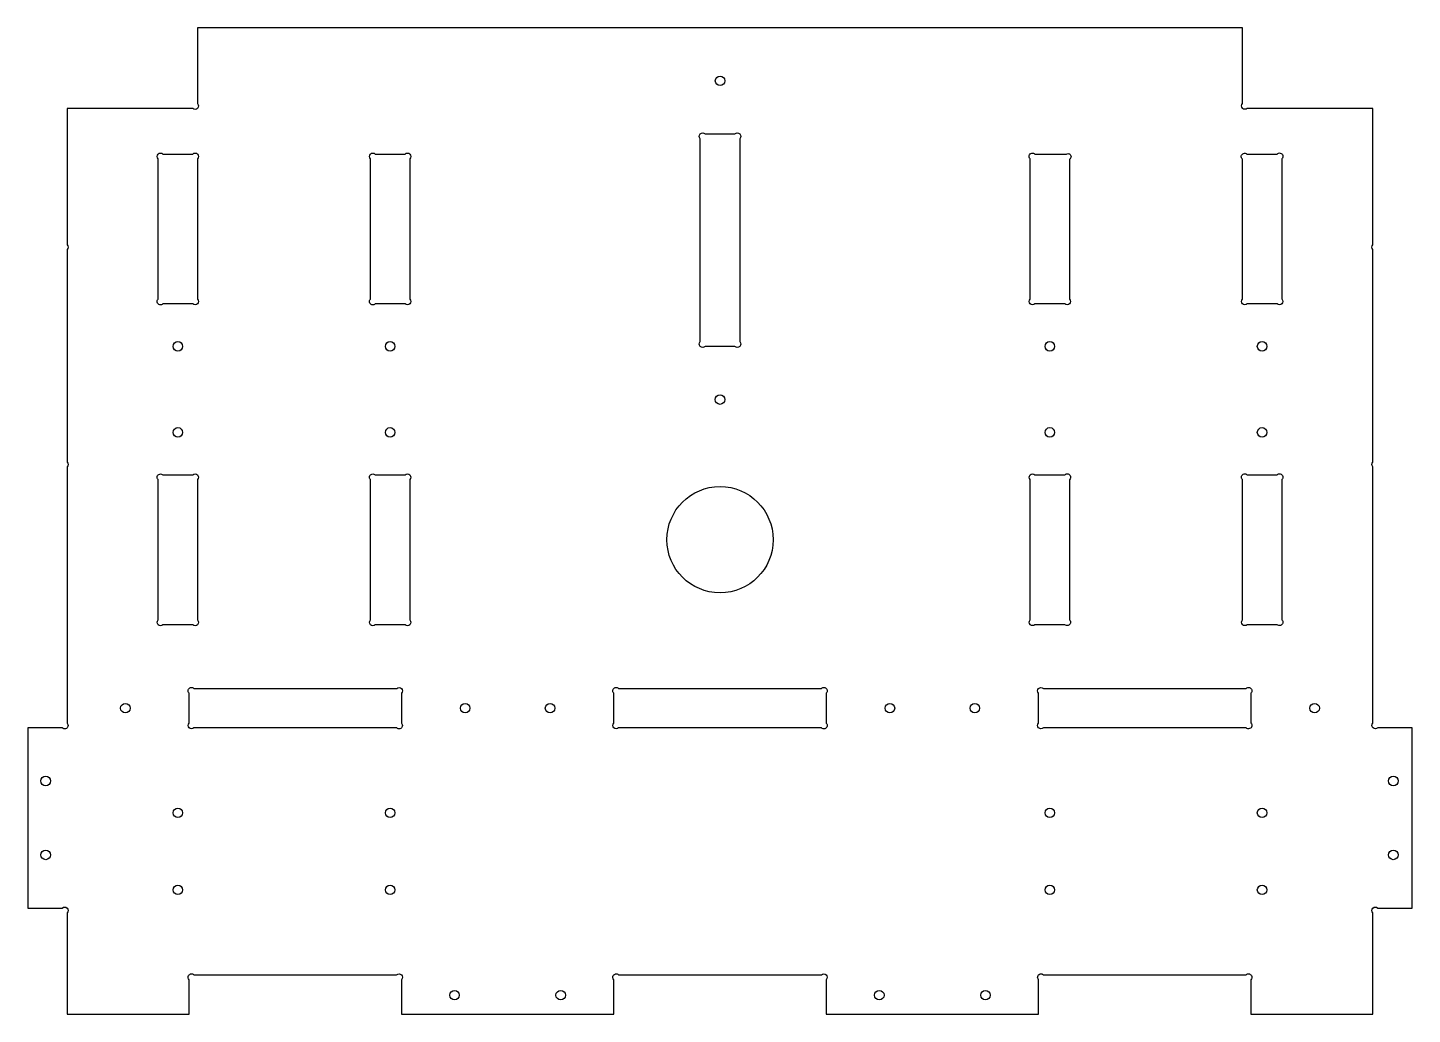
# Model space of a CAD drawing. Header units: millimetres. Extents: x -652 to 0, y 0 to 464.
import ezdxf

# ---------------------------------------------------------------- set-up
doc = ezdxf.new("R2010")
doc.units = ezdxf.units.MM

msp = doc.modelspace()

# ---------------------------------------------------------------- linework, layer by layer
for points in [[(-18.55, 259.91), (-18.55, 359.94, -0.409247), (-18.55, 362.16), (-18.55, 426.35), (-77.78, 426.35, -0.402286), (-79.97, 426.35), (-80, 426.35), (-80, 426.38, -0.412446), (-80, 428.61), (-80, 464.3), (-572, 464.3), (-572, 428.59, -1), (-574.24, 426.35), (-633.45, 426.35), (-633.45, 362.14, -0.414214), (-633.45, 359.9), (-633.45, 259.9, -0.414214), (-633.45, 257.66), (-633.45, 137.04, -1), (-635.69, 134.8), (-652, 134.8), (-652, 50), (-635.71, 50, -1), (-633.45, 47.74), (-633.45, 0), (-576, 0), (-576, 16.29, -1), (-573.74, 18.55), (-478.26, 18.55, -1), (-476, 16.29), (-476, 0), (-376, 0), (-376, 16.29, -1), (-373.74, 18.55), (-278.26, 18.55, -1), (-276, 16.29), (-276, 0), (-176, 0), (-176, 16.29, -1), (-173.74, 18.55), (-78.26, 18.55, -1), (-76, 16.29), (-76, 0), (-18.55, 0), (-18.55, 47.74, -1), (-16.29, 50), (0, 50), (0, 134.8), (-16.31, 134.8, -0.399295), (-18.49, 134.8), (-18.55, 134.8), (-18.55, 134.86, -0.398331), (-18.55, 137.04), (-18.55, 257.71, -0.404305)], [(-335.28, 412.04, -1), (-333.01, 414.3), (-318.99, 414.3, -1), (-316.73, 412.04), (-316.73, 316.56, -1), (-318.99, 314.3), (-333.01, 314.3, -1), (-335.28, 316.56)], [(-590.55, 402.61, -1), (-588.31, 404.85), (-574.24, 404.85, -1), (-572, 402.61), (-572, 336.59, -1), (-574.24, 334.35), (-588.31, 334.35, -1), (-590.55, 336.59)], [(-472.05, 336.59, -1), (-474.29, 334.35), (-488.36, 334.35, -1), (-490.6, 336.59), (-490.6, 402.61, -1), (-488.36, 404.85), (-474.29, 404.85, -1), (-472.05, 402.61)], [(-161.4, 334.35, -0.40634), (-163.61, 334.35), (-177.71, 334.35, -0.407128), (-179.92, 334.35), (-179.95, 334.35), (-179.95, 334.38, -0.408014), (-179.95, 336.59), (-179.95, 402.63, -1.00351), (-177.69, 404.85), (-162.85, 404.85, -1.012708), (-161.4, 402.42), (-161.4, 336.62, -0.420374), (-161.4, 334.35), (-161.4, 334.35)], [(-77.77, 334.35, -0.402286), (-79.97, 334.35), (-80, 334.35), (-80, 334.38, -0.408015), (-80, 336.6), (-80, 402.44, -1.008781), (-77.94, 404.85), (-63.71, 404.85, -1.013234), (-61.45, 402.63), (-61.45, 336.63, -0.420374), (-61.45, 334.36), (-61.45, 334.35), (-61.46, 334.35, -0.401493), (-63.65, 334.35)], [(-590.55, 251.61, -1), (-588.31, 253.85), (-574.24, 253.85, -1), (-572, 251.61), (-572, 185.59, -1), (-574.24, 183.35), (-588.31, 183.35, -1), (-590.55, 185.59)], [(-474.29, 253.85, -1), (-472.05, 251.61), (-472.05, 185.59, -1), (-474.29, 183.35), (-488.36, 183.35, -1), (-490.6, 185.59), (-490.6, 251.61, -1), (-488.36, 253.85)], [(-161.4, 185.63, -1.004601), (-163.6, 183.35), (-177.7, 183.35, -0.407128), (-179.91, 183.35), (-179.95, 183.35), (-179.95, 183.39, -0.400696), (-179.95, 185.58), (-179.95, 251.64, -0.404011), (-179.95, 253.84), (-179.95, 253.85), (-179.94, 253.85, -0.421249), (-177.68, 253.85), (-163.64, 253.85, -1.015356), (-161.4, 251.6)], [(-80, 183.4, -0.400696), (-80, 185.59), (-80, 251.65, -1.001281), (-77.72, 253.85), (-63.7, 253.85, -1.01945), (-61.45, 251.61), (-61.45, 185.64, -1.000423), (-63.64, 183.35), (-77.76, 183.35, -0.402285), (-79.95, 183.35), (-80, 183.35)], [(-573.76, 134.8, -1), (-576, 137.04), (-576, 151.11, -1), (-573.76, 153.35), (-478.24, 153.35, -1), (-476, 151.11), (-476, 137.04, -1), (-478.24, 134.8)], [(-278.22, 153.35, -1.014726), (-276, 151.09), (-276, 137.08, -1.011329), (-278.21, 134.8), (-373.76, 134.8, -1), (-376, 137.04), (-376, 151.11, -1), (-373.76, 153.35)], [(-175.99, 153.35, -0.421438), (-173.72, 153.35), (-78.24, 153.35, -1.022971), (-76, 151.1), (-76, 137.09, -1.002977), (-78.19, 134.8), (-173.74, 134.8, -0.406937), (-175.96, 134.8), (-176, 134.8), (-176, 134.84, -0.398331), (-176, 137.02), (-176, 151.15, -0.399126), (-176, 153.33), (-176, 153.35)]]:
    msp.add_lwpolyline(points, format="xyb", close=True)
for centre, radius in [((-325.95, 439.3), 2.25), ((-581.28, 314.35), 2.25), ((-481.33, 314.35), 2.25), ((-170.68, 314.35), 2.25), ((-70.73, 314.35), 2.25), ((-326, 289.3), 2.25), ((-581.28, 273.85), 2.25), ((-481.33, 273.85), 2.25), ((-170.68, 273.85), 2.25), ((-70.73, 273.85), 2.25), ((-325.99, 223.35), 25), ((-606, 144.07), 2.25), ((-446, 144.07), 2.25), ((-406, 144.07), 2.25), ((-246, 144.07), 2.25), ((-206, 144.07), 2.25), ((-46, 144.07), 2.25), ((-643.52, 109.8), 2.25), ((-8.94, 109.8), 2.25), ((-581.28, 94.8), 2.25), ((-481.33, 94.8), 2.25), ((-170.68, 94.8), 2.25), ((-70.73, 94.8), 2.25), ((-643.52, 75), 2.25), ((-8.94, 75), 2.25), ((-581.28, 58.55), 2.25), ((-481.33, 58.55), 2.25), ((-170.68, 58.55), 2.25), ((-70.73, 58.55), 2.25), ((-451, 9), 2.25), ((-401, 9), 2.25), ((-251, 9), 2.25), ((-201, 9), 2.25)]:
    msp.add_circle(centre, radius)

doc.saveas('drawing.dxf')
